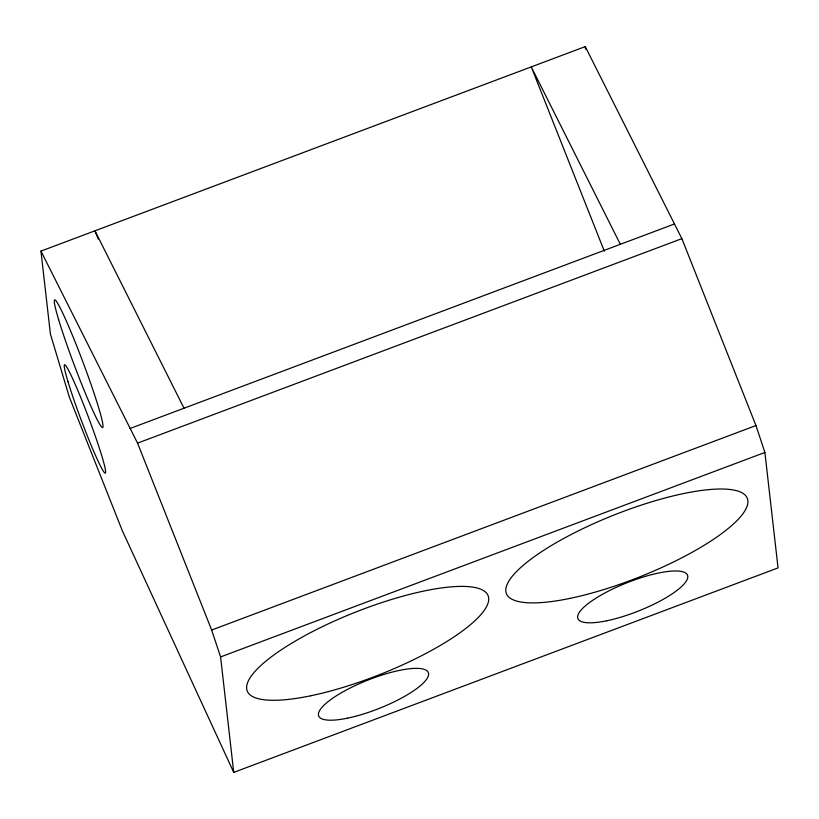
<?xml version="1.0" encoding="UTF-8"?>
<svg xmlns="http://www.w3.org/2000/svg" width="819" height="819" viewBox="0 0 819 819"><rect width="100%" height="100%" fill="white"/><g stroke="black" fill="none" stroke-linecap="round" stroke-linejoin="round"><path stroke-width="1.23" d="M40.95 251.105L585.268 46.611L681.869 238.646L755.968 425.542L764.895 452.457L778.05 567.895L233.732 772.389L122.277 530.63L69.308 397.031L50.399 333.998L40.95 251.105L137.551 443.13L211.65 630.036L220.587 656.94L233.732 772.389M130.016 428.511L674.334 224.017M137.551 443.13L681.869 238.646M211.65 630.036L755.968 425.542M220.587 656.94L764.895 452.457M620.331 244.297L531.265 66.902L604.32 251.177M184.019 408.22L94.953 230.815L98.249 239.138M585.268 46.611L585.554 49.13M606.695 620.792A58.968 15.254 -21.6 0 0 687.776 576.197A58.968 15.254 -21.6 0 0 603.613 593.673A58.968 15.254 -21.6 0 0 606.695 620.792M347.502 718.171A58.968 15.254 -21.6 0 0 428.572 673.576A58.968 15.254 -21.6 0 0 344.41 691.052A58.968 15.254 -21.6 0 0 347.502 718.171M310.606 695.802A129.504 33.487 -21.6 0 0 488.646 597.86A129.504 33.487 -21.6 0 0 303.818 636.24A129.504 33.487 -21.6 0 0 310.606 695.802M569.799 598.423A129.504 33.487 -21.6 0 0 747.849 500.481A129.504 33.487 -21.6 0 0 563.011 538.861A129.504 33.487 -21.6 0 0 569.799 598.423M58.63 319.666A68.223 4.597 69.4 0 0 100.706 425.778A68.223 4.597 69.4 0 0 76.566 345.546A68.223 4.597 69.4 0 0 58.63 319.666M67.977 381.644A57.811 3.89 69.4 0 0 103.634 471.57A57.811 3.89 69.4 0 0 83.18 403.572A57.811 3.89 69.4 0 0 67.977 381.644"/></g></svg>
